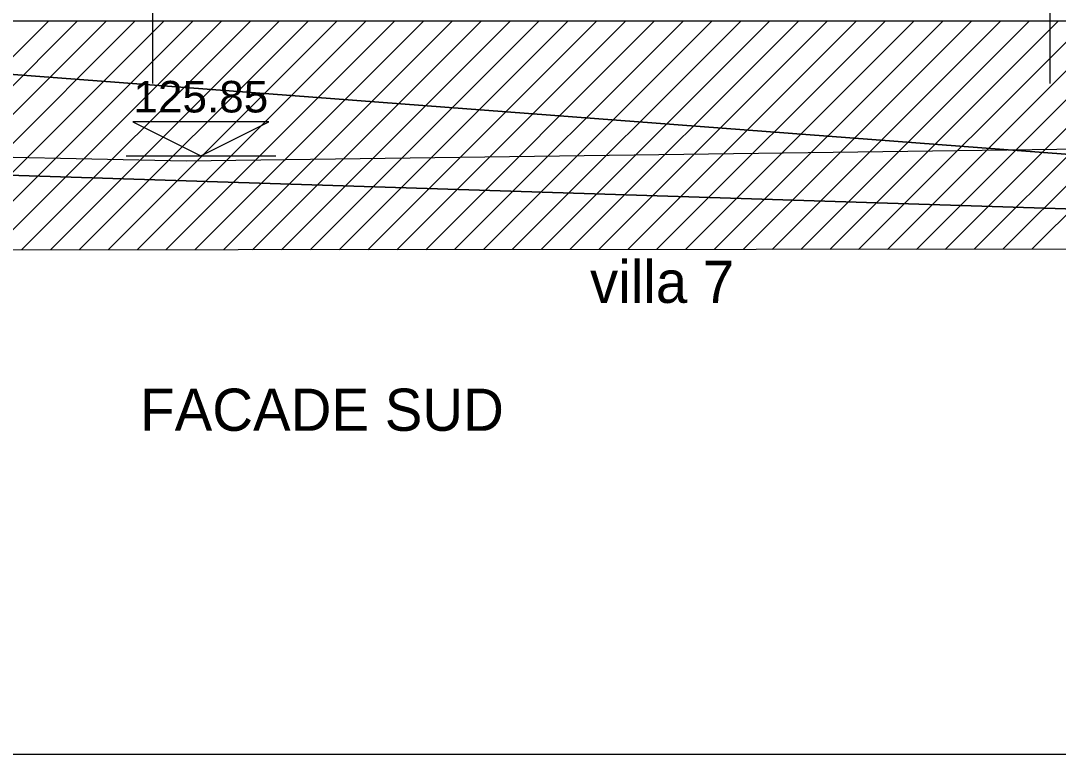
# Model space of a CAD drawing. Header units: metres. Extents: x 1.8 to 61.8, y -53.3 to -11.3.
# Drawn here: x 18.402 to 22.217, y -53.309 to -50.612 of the extents above; entities that cross this region are included whole.
import ezdxf
from ezdxf.enums import TextEntityAlignment as Align
from ezdxf.lldxf.tags import DXFTag

# ---------------------------------------------------------------- set-up
doc = ezdxf.new("R2010")
doc.units = ezdxf.units.M
doc.header["$MEASUREMENT"] = 0
for name, color, linetype in [('Calque commun', 7, 'Continuous'), ('Cotations', 7, 'Continuous'), ('Textes', 7, 'Continuous')]:
    doc.layers.add(name, color=color, linetype=linetype)
doc.styles.add('Arial', font='arial.ttf', dxfattribs={"height": 0.231939})
doc.styles.add('Century Gothic', font='GOTHIC.TTF', dxfattribs={"height": 0.310302})
tags = doc.linetypes.add('HIDDEN', pattern=[0.375, 0.25, -0.125]).pattern_tags.tags
tags[6:7] = [DXFTag(74, 4), DXFTag(75, 0), DXFTag(340, '0'), DXFTag(46, 1.0), DXFTag(50, 0.0), DXFTag(44, 0.0), DXFTag(45, 0.0)]
tags[4:5] = [DXFTag(74, 4), DXFTag(75, 0), DXFTag(340, '0'), DXFTag(46, 1.0), DXFTag(50, 0.0), DXFTag(44, 0.0), DXFTag(45, 0.0)]

# ---------------------------------------------------------------- blocks, each defined once
blk = doc.blocks.new('toit facade')
at = {"layer": 'Calque commun', "color": 7, "linetype": 'Continuous', "lineweight": 9}
for p, q in [((77.1709, -25.8922), (77.1698, -20.0075)), ((83.7709, -25.8923), (83.7698, -20.0084))]:
    blk.add_line(p, q, dxfattribs=at)
blk = doc.blocks.new('Block4')
at = {"layer": 'Calque commun', "color": 0, "linetype": 'Continuous', "lineweight": 9}
blk.add_line((-0.55, 0), (0.55, 0), dxfattribs=at)
blk.add_polyline3d([(-0.5, 0.25, 0), (0, 0, 0), (0.5, 0.25, 0), (-0.5, 0.25, 0)], dxfattribs=at)
blk = doc.blocks.new('Lvl1')
at = {"layer": 'Calque commun', "color": 0, "linetype": 'ByBlock', "lineweight": -2}
blk.add_blockref('Block4', (0, 0), dxfattribs=at)
blk = doc.blocks.new('facade villa 678-12')
at = {"layer": 'Cotations', "color": 250, "linetype": 'ByBlock', "lineweight": -2}
blk.add_blockref('Lvl1', (-55.3725, 7.893), dxfattribs=at)
at = {"layer": 'Cotations', "color": 212, "linetype": 'ByBlock', "lineweight": -2, "style": 'Arial'}
blk.add_text('125.85', height=0.23194, dxfattribs=at).set_placement((-55.3735, 8.143), align=Align.BOTTOM_CENTER)
blk = doc.blocks.new('hatch16')
at = {"layer": 'Calque commun', "color": 7, "linetype": 'Continuous', "lineweight": 9}
for p, q in [((-58.1778, 7.2009), (-56.4917, 8.887)), ((-57.9656, 7.201), (-56.2796, 8.887)), ((-57.7533, 7.2012), (-56.0675, 8.887)), ((-57.541, 7.2013), (-55.8553, 8.887)), ((-57.3288, 7.2014), (-55.6432, 8.887)), ((-57.1165, 7.2016), (-55.4311, 8.887)), ((-56.9042, 7.2017), (-55.2189, 8.887)), ((-56.692, 7.2018), (-55.0068, 8.887)), ((-56.4797, 7.202), (-54.7947, 8.887)), ((-56.2674, 7.2021), (-54.5825, 8.887)), ((-56.0552, 7.2023), (-54.3704, 8.887)), ((-55.8429, 7.2024), (-54.1583, 8.887)), ((-55.6306, 7.2025), (-53.9461, 8.887)), ((-55.4184, 7.2027), (-53.734, 8.887)), ((-55.2061, 7.2028), (-53.5219, 8.887)), ((-54.9938, 7.2029), (-53.3097, 8.887)), ((-54.7816, 7.2031), (-53.0976, 8.887)), ((-54.5693, 7.2032), (-52.8855, 8.887)), ((-54.357, 7.2033), (-52.6734, 8.887)), ((-54.1448, 7.2035), (-52.4612, 8.887)), ((-53.9325, 7.2036), (-52.2491, 8.887)), ((-53.7202, 7.2037), (-52.037, 8.887)), ((-53.508, 7.2039), (-51.8248, 8.887)), ((-53.2957, 7.204), (-51.6127, 8.887)), ((-53.0834, 7.2041), (-51.4006, 8.887)), ((-52.8712, 7.2043), (-51.1884, 8.887)), ((-52.6589, 7.2044), (-50.9763, 8.887)), ((-52.4466, 7.2045), (-50.7642, 8.887)), ((-52.2344, 7.2047), (-50.552, 8.887)), ((-52.0221, 7.2048), (-50.3399, 8.887)), ((-51.8098, 7.2049), (-50.1278, 8.887)), ((-51.5976, 7.2051), (-49.9156, 8.887)), ((-51.3853, 7.2052), (-49.7035, 8.887)), ((-51.173, 7.2053), (-49.4914, 8.887)), ((-50.9608, 7.2055), (-49.2793, 8.887)), ((-50.7485, 7.2056), (-49.0671, 8.887)), ((-50.5362, 7.2057), (-48.855, 8.887)), ((-50.324, 7.2059), (-48.6429, 8.887)), ((-50.1117, 7.206), (-48.4307, 8.887)), ((-49.8994, 7.2062), (-48.2186, 8.887)), ((-49.6872, 7.2063), (-48.0065, 8.887)), ((-49.4749, 7.2064), (-47.7943, 8.887)), ((-49.2626, 7.2066), (-47.5822, 8.887))]:
    blk.add_line(p, q, dxfattribs=at)
mesh = blk.add_polyface(dxfattribs=at)
corners = [(-64.5069, 7.9906), (-66.5376, 7.1956), (-66.5376, 8.0379), (-64.3364, 7.9906), (-39.856, 7.2125), (-41.3029, 8.5082), (-41.1191, 8.5082), (-64.5069, 8.0189), (-61.9646, 8.887), (-42.9093, 8.887), (-39.856, 8.5063)]
mesh.append_faces([[corners[k] for k in face] for face in [(0, 2, 7), (4, 6, 10)]], dxfattribs={"vtx0": -1, "color": 7})
mesh.append_faces([[corners[k] for k in face] for face in [(8, 4, 3)]], dxfattribs={"vtx0": -1, "vtx1": -1, "color": 7})
mesh.append_faces([[corners[k] for k in face] for face in [(0, 1, 2), (4, 5, 6), (3, 4, 1)]], dxfattribs={"vtx0": -1, "vtx2": -1, "color": 7})
mesh.append_faces([[corners[k] for k in face] for face in [(0, 3, 1), (8, 9, 4), (9, 5, 4)]], dxfattribs={"vtx1": -1, "vtx2": -1, "color": 7})
blk = doc.blocks.new('facade villa 678-31')
at = {"layer": 'Calque commun', "color": 26, "linetype": 'HIDDEN', "lineweight": 18}
for p, q in [((-64.9196, 8.0563), (-55.4814, 7.8563)), ((-55.4814, 7.8563), (-39.856, 8.0673))]:
    blk.add_line(p, q, dxfattribs=at)
at = {"layer": 'Calque commun', "color": 0, "linetype": 'ByBlock', "lineweight": -2}
for name, p in [('toit facade', (-132.8981, 34.3169)), ('hatch16', (0, 0))]:
    blk.add_blockref(name, p, dxfattribs=at)
at = {"layer": 'Cotations', "color": 212, "linetype": 'ByBlock', "lineweight": -2}
blk.add_blockref('facade villa 678-12', (0, 0), dxfattribs=at)
at = {"layer": 'Calque commun', "color": 5, "linetype": 'ByBlock', "lineweight": -2, "style": 'Century Gothic'}
blk.add_text('FACADE SUD', height=0.3103, dxfattribs=at).set_placement((-55.8196, 5.7787), align=Align.BOTTOM_LEFT)
at = {"layer": 'Textes', "color": 5, "linetype": 'ByBlock', "lineweight": -2, "style": 'Century Gothic'}
blk.add_text('villa 7', height=0.3103, dxfattribs=at).set_placement((-52.5118, 6.7191), align=Align.BOTTOM_LEFT)

msp = doc.modelspace()

# ---------------------------------------------------------------- block references
at = {"layer": 'Cotations', "color": 0, "linetype": 'ByBlock', "lineweight": -2, "xscale": 0.5, "yscale": 0.5, "zscale": 0.5}
msp.add_blockref('facade villa 678-31', (46.7509, -55.0555), dxfattribs=at)

# ---------------------------------------------------------------- meshes
at = {"layer": 'Calque commun', "color": 7, "linetype": 'Continuous', "lineweight": 9}
mesh = msp.add_polyface(dxfattribs=at)
corners = [(61.7636, -11.3086), (1.7636, -11.3086), (1.7636, -53.3086), (61.7636, -53.3086)]
mesh.append_faces([[corners[k] for k in face] for face in [(0, 1, 2, 3)]], dxfattribs={"color": 7})

doc.saveas('drawing.dxf')
